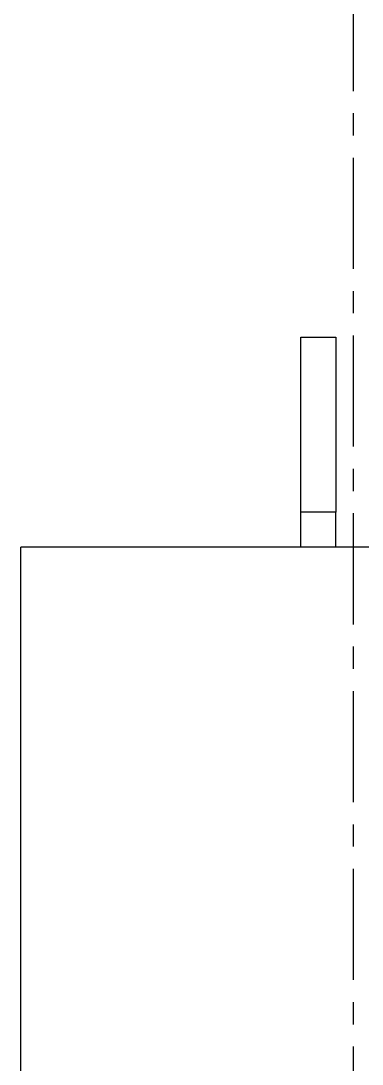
# Model space of a CAD drawing. Header units: millimetres. Extents: x 6622 to 532820, y 3370 to 359312.
# Drawn here: x 459205 to 459302.5, y 313737.3 to 314035.4 of the extents above; entities that cross this region are included whole.
import ezdxf

# ---------------------------------------------------------------- set-up
doc = ezdxf.new("R2010")
doc.units = ezdxf.units.MM
doc.linetypes.add('CENTER', pattern=[50.8, 31.75, -6.35, 6.35, -6.35])

# ---------------------------------------------------------------- blocks, each defined once
blk = doc.blocks.new('A$C6F3A12F4')
at = {"color": 2, "linetype": 'Continuous', "lineweight": 25}
for p, q in [((740.2, 1855), (740.2, 1755)), ((680.2, 1835), (680.2, 1845)), ((680.2, 1845), (730.2, 1845)), ((730.2, 1845), (730.2, 1835)), ((740.2, 1845), (730.2, 1845)), ((730.2, 1835), (680.2, 1835)), ((740.2, 1835), (730.2, 1835)), ((1240.2, 1755), (740.2, 1755))]:
    blk.add_line(p, q, dxfattribs=at)

msp = doc.modelspace()

# ---------------------------------------------------------------- linework, layer by layer
at = {"color": 1, "linetype": 'CENTER'}
msp.add_line((459300, 268650.975), (459300, 314810.514), dxfattribs=at)

# ---------------------------------------------------------------- block references
at = {"color": 0, "rotation": 270}
msp.add_blockref('A$C6F3A12F4', (457450, 314625.198), dxfattribs=at)

doc.saveas('drawing.dxf')
